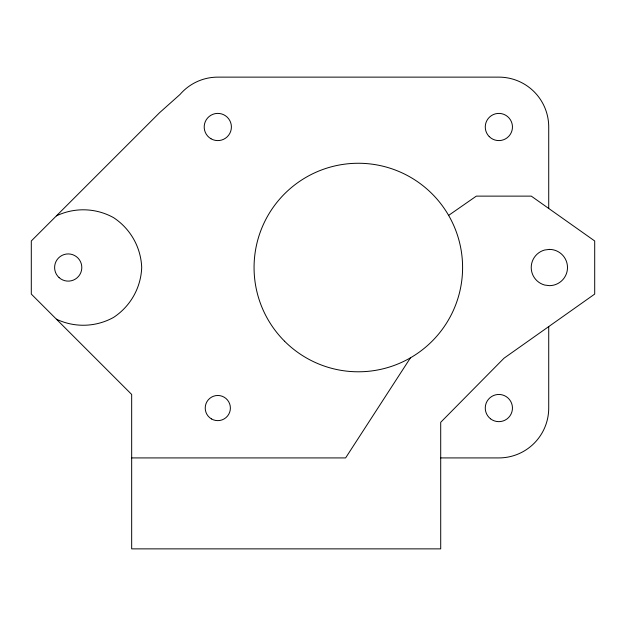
<?xml version="1.0" encoding="UTF-8"?>
<svg xmlns="http://www.w3.org/2000/svg" width="626" height="626" viewBox="0 0 626 626"><rect width="100%" height="100%" fill="white"/><g stroke="black" fill="none" stroke-linecap="round" stroke-linejoin="round"><path stroke-width="0.94" d="M410.46 357.822L345.607 457.919L131.679 457.919M448.623 215.391L476.331 196.126L531.286 196.126L594.7 240.971L594.7 294.079L504.04 358.189L440.704 422.3L440.712 548.869L131.671 548.869L131.671 394.45L31.3 294.079L31.3 240.971L159.52 112.75L179.959 94.526A49.861 49.861 0 0 1 217.801 77.131L498.859 77.131A49.861 49.861 0 0 1 548.72 127L548.72 208.458M56.395 215.876C74.658 207.19 95.919 207.848 113.603 217.66C130.498 228.787 140.936 247.317 141.703 267.529C140.936 287.733 130.498 306.263 113.603 317.39C95.919 327.202 74.658 327.86 56.395 319.174M440.704 457.919L498.859 457.919A49.861 49.861 0 0 0 548.72 408.05L548.72 326.592M549.37 249.391L544.675 250.009A18.131 18.131 0 0 0 544.675 285.041L549.37 285.659A18.131 18.131 0 0 0 567.5 267.521A18.131 18.131 0 0 0 549.37 249.391M59.11 277.631A13.6 13.6 0 0 0 81.513 270.354A13.6 13.6 0 0 0 64.008 254.586A13.6 13.6 0 0 0 59.11 277.631M489.242 136.609A13.6 13.6 0 0 0 511.998 130.513A13.6 13.6 0 0 0 495.338 113.862A13.6 13.6 0 0 0 489.242 136.609M211.001 138.776A13.6 13.6 0 0 0 231.401 127A13.6 13.6 0 0 0 211.001 115.215A13.6 13.6 0 0 0 211.001 138.776M490.541 418.81A13.6 13.6 0 0 0 512.334 409.881A13.6 13.6 0 0 0 493.703 395.468A13.6 13.6 0 0 0 490.541 418.81M211.51 418.95A12.583 12.583 0 0 0 230.384 408.05A12.583 12.583 0 0 0 211.51 397.158A12.583 12.583 0 0 0 211.51 418.95M284.603 341.248A104.26 104.26 0 0 0 459.038 294.51A104.26 104.26 0 0 0 331.35 166.813A104.26 104.26 0 0 0 284.603 341.248"/></g></svg>
